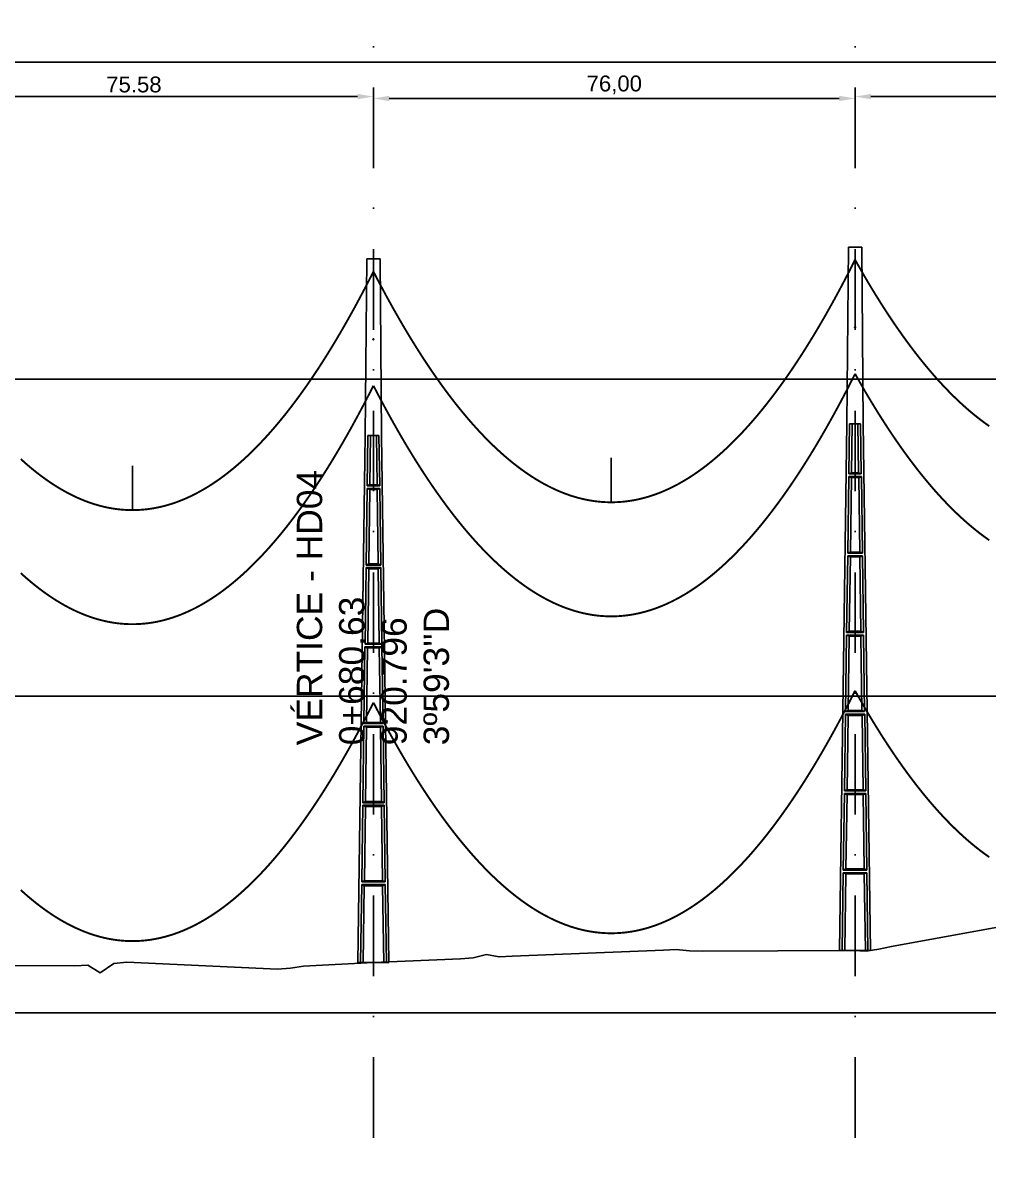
# Model space of a CAD drawing. Header units: metres. Extents: x -121 to 9872, y 3505 to 10721.
# Drawn here: x 603.8 to 756.1, y 3830.5 to 4011.4 of the extents above; entities that cross this region are included whole.
import ezdxf

# ---------------------------------------------------------------- set-up
doc = ezdxf.new("R2010")
doc.units = ezdxf.units.M
doc.header["$PDMODE"] = 2
doc.linetypes.add('DASHDOT', pattern=[25.4, 12.7, -6.35, 0, -6.35])
doc.linetypes.add('DASHED', pattern=[0.75, 0.5, -0.25])
for name, color, linetype in [('C-ROAD', 7, 'Continuous'), ('C-ROAD-PROF', 2, 'DASHED'), ('CON-EOL- CA ORCHID', 240, 'Continuous'), ('CON-EOL- FO', 101, 'Continuous'), ('CON-EOL- PROJEÇÃO', 22, 'Continuous'), ('CON-EOL-CA ARBUTUS', 144, 'Continuous'), ('cotas', 7, 'Continuous'), ('Grade', 9, 'Continuous'), ('Ind.Rot', 8, 'DASHDOT'), ('Perfil - Texto Geral', 7, 'Continuous'), ('POSTE DT', 7, 'Continuous')]:
    doc.layers.add(name, color=color, linetype=linetype)
doc.styles.add('Arial', font='arial.ttf')
doc.styles.get("Standard").update_dxf_attribs({"font": 'arial.ttf'})
doc.dimstyles.new('ISO-25', dxfattribs={"dimtxt": 2.5, "dimasz": 2.5, "dimexe": 1.25, "dimexo": 0.625, "dimtad": 1, "dimzin": 1, "dimtxsty": 'Standard', "dimcen": 2.5, "dimaunit": 1, "dimadec": 3, "dimazin": 3, "dimtfac": 1, "dimtmove": 0, "dimatfit": 3, "dimfxlon": 1, "dimarcsym": 0})

# ---------------------------------------------------------------- blocks, each defined once
blk = doc.blocks.new('*U11')
at = {"layer": 'POSTE DT', "extrusion": (0, 1, 0)}
for p, q in [((-3.31, 349.86), (-4.05, 262)), ((-3.31, 349.86), (3.31, 349.86)), ((3.31, 349.86), (4.06, 262)), ((-4.05, 262), (-7.72, 0)), ((-4.05, 262), (-4.05, 262)), ((-2.73, 262), (-3.08, 237.05)), ((-2.73, 262), (2.75, 262)), ((-1.42, 262), (-1.77, 237.57)), ((1.43, 262), (1.77, 237.57)), ((2.75, 262), (3.1, 237.05)), ((4.06, 262), (7.72, 0)), ((-3.1, 235.74), (-3.63, 197.65)), ((3.11, 235.73), (-3.1, 235.74)), ((3.1, 237.05), (-3.08, 237.05)), ((-1.8, 235.21), (-2.32, 198.19)), ((1.8, 235.21), (2.32, 198.19)), ((3.11, 235.73), (3.65, 197.65)), ((-3.65, 196.34), (-4.19, 158.25)), ((-2.35, 195.8), (-2.87, 158.8)), ((2.35, 195.8), (2.87, 158.8)), ((3.66, 196.34), (4.2, 158.25)), ((-4.21, 156.94), (-4.74, 118.85)), ((-2.9, 156.39), (-3.42, 119.41)), ((2.91, 156.39), (3.42, 119.41)), ((4.21, 156.94), (4.75, 118.85)), ((-4.76, 117.54), (-5.29, 79.45)), ((4.77, 117.54), (-4.76, 117.54)), ((4.75, 118.85), (-4.74, 118.85)), ((-3.46, 116.98), (-3.97, 80.02)), ((3.46, 116.98), (3.98, 80.02)), ((4.77, 117.54), (5.3, 79.45)), ((-5.31, 78.14), (-5.85, 40.06)), ((5.32, 78.14), (-5.31, 78.14)), ((5.3, 79.45), (-5.29, 79.45)), ((-4.01, 77.57), (-4.53, 40.63)), ((4.01, 77.57), (4.53, 40.63)), ((5.32, 78.14), (5.85, 40.06)), ((5.85, 40.06), (-5.85, 40.06)), ((-5.86, 38.74), (-6.41, 0)), ((5.87, 38.74), (-5.86, 38.74)), ((-4.56, 38.17), (-5.1, 0)), ((4.56, 38.17), (5.1, 0)), ((5.87, 38.74), (6.41, 0)), ((-6.41, 0), (-7.72, 0)), ((-5.1, 0), (-6.41, 0)), ((5.1, 0), (-5.1, 0)), ((6.41, 0), (5.1, 0)), ((7.72, 0), (6.41, 0))]:
    blk.add_line(p, q, dxfattribs=at)
at = {"layer": 'POSTE DT', "ltscale": 3}
for points in [[(-3.65, 196.34), (3.66, 196.34)], [(-3.63, 197.65), (3.65, 197.65)], [(-4.21, 156.94), (4.21, 156.94)], [(4.2, 158.25), (-4.19, 158.25)]]:
    blk.add_lwpolyline(points, dxfattribs=at)
at = {"layer": 'POSTE DT'}
for points, knots in [([(0.25, 309.94), (0.25, 309.93), (0.25, 309.93), (0.25, 309.92), (0.25, 309.91), (0.25, 309.9), (0.25, 309.89), (0.24, 309.85), (0.22, 309.82), (0.19, 309.77), (0.16, 309.74), (0.11, 309.71), (0.08, 309.7), (0.01, 309.68), (-0.02, 309.68), (-0.08, 309.7), (-0.11, 309.71), (-0.16, 309.74), (-0.18, 309.76), (-0.21, 309.8), (-0.22, 309.82), (-0.24, 309.85), (-0.24, 309.87), (-0.25, 309.89), (-0.25, 309.9), (-0.25, 309.92), (-0.25, 309.92), (-0.25, 309.93), (-0.25, 309.94), (-0.25, 309.95), (-0.25, 309.95), (-0.25, 309.96), (-0.25, 309.97), (-0.24, 310), (-0.23, 310.02), (-0.21, 310.07), (-0.2, 310.09), (-0.15, 310.14), (-0.13, 310.15), (-0.07, 310.18), (-0.03, 310.19), (0.03, 310.19), (0.06, 310.18), (0.12, 310.16), (0.14, 310.14), (0.18, 310.11), (0.2, 310.09), (0.21, 310.06), (0.22, 310.05), (0.23, 310.04), (0.24, 310.01), (0.24, 309.99), (0.25, 309.97), (0.25, 309.96), (0.25, 309.95), (0.25, 309.94), (0.25, 309.94), (0.25, 309.94), (0.25, 309.94)], [-54.728303, -54.728303, -54.728303, -54.728303, -54.309038, -54.309038, -53.647169, -53.647169, -52.532885, -52.532885, -48.86224, -48.86224, -45.282765, -45.282765, -41.52867, -41.52867, -37.867486, -37.867486, -34.454589, -34.454589, -31.301423, -31.301423, -28.48103, -28.48103, -26.961755, -26.961755, -25.7544, -25.7544, -25.136228, -25.136228, -24.64409, -24.64409, -24.094201, -24.094201, -23.191199, -23.191199, -20.494482, -20.494482, -17.342863, -17.342863, -13.645538, -13.645538, -9.835989, -9.835989, -6.296781, -6.296781, -3.005029, -3.005029, 0, 0, 0, 1.527594, 1.527594, 3.697216, 3.697216, 4.489727, 4.489727, 5.01438, 5.01438, 5.095313, 5.095313, 5.095313, 5.095313]), ([(-3.1, 235.74), (-2.88, 235.65), (-2.67, 235.56), (-2.23, 235.39), (-2.02, 235.3), (-1.8, 235.21)], [0.055576, 0.055576, 0.055576, 0.055576, 56.767409, 56.767409, 113.50757, 113.50757, 113.50757, 113.50757]), ([(-1.77, 237.57), (-1.99, 237.49), (-2.21, 237.4), (-2.64, 237.22), (-2.86, 237.14), (-3.08, 237.05)], [0, 0, 0, 0, 56.660495, 56.660495, 113.412826, 113.412826, 113.412826, 113.412826]), ([(-1.8, 235.21), (-1.2, 235.21), (-0.6, 235.21), (0.6, 235.21), (1.2, 235.21), (1.8, 235.21)], [0, 0, 0, 0, 68.567797, 68.567797, 137.136247, 137.136247, 137.136247, 137.136247]), ([(1.77, 237.57), (1.18, 237.57), (0.59, 237.57), (-0.59, 237.57), (-1.18, 237.57), (-1.77, 237.57)], [0, 0, 0, 0, 67.306894, 67.306894, 134.614447, 134.614447, 134.614447, 134.614447]), ([(3.1, 237.05), (2.87, 237.14), (2.65, 237.23), (2.21, 237.4), (1.99, 237.49), (1.77, 237.57)], [0, 0, 0, 0, 56.738948, 56.738948, 113.38731, 113.38731, 113.38731, 113.38731]), ([(1.8, 235.21), (2.02, 235.3), (2.24, 235.38), (2.68, 235.56), (2.89, 235.65), (3.11, 235.73)], [0, 0, 0, 0, 56.845349, 56.845349, 113.599799, 113.599799, 113.599799, 113.599799]), ([(-3.65, 196.34), (-3.43, 196.25), (-3.22, 196.16), (-2.78, 195.98), (-2.57, 195.89), (-2.35, 195.8)], [0.054307, 0.054307, 0.054307, 0.054307, 63.527131, 63.527131, 127.063246, 127.063246, 127.063246, 127.063246]), ([(-2.32, 198.19), (-2.54, 198.1), (-2.76, 198.01), (-3.2, 197.83), (-3.41, 197.74), (-3.63, 197.65)], [0, 0, 0, 0, 63.412073, 63.412073, 126.777421, 126.777421, 126.777421, 126.777421]), ([(-2.35, 195.8), (-1.57, 195.8), (-0.78, 195.8), (0.79, 195.8), (1.57, 195.8), (2.35, 195.8)], [0, 0, 0, 0, 89.585713, 89.585713, 179.17191, 179.17191, 179.17191, 179.17191]), ([(2.32, 198.19), (1.55, 198.19), (0.77, 198.19), (-0.77, 198.19), (-1.55, 198.19), (-2.32, 198.19)], [0, 0, 0, 0, 88.31008, 88.31008, 176.620652, 176.620652, 176.620652, 176.620652]), ([(3.65, 197.65), (3.43, 197.74), (3.2, 197.83), (2.76, 198.01), (2.54, 198.1), (2.32, 198.19)], [0, 0, 0, 0, 63.488119, 63.488119, 126.880939, 126.880939, 126.880939, 126.880939]), ([(2.35, 195.8), (2.57, 195.89), (2.79, 195.98), (3.23, 196.16), (3.45, 196.25), (3.66, 196.34)], [0, 0, 0, 0, 63.60246, 63.60246, 127.109696, 127.109696, 127.109696, 127.109696]), ([(-4.21, 156.94), (-3.99, 156.85), (-3.77, 156.75), (-3.34, 156.57), (-3.12, 156.48), (-2.9, 156.39)], [0.053423, 0.053423, 0.053423, 0.053423, 70.429742, 70.429742, 140.90167, 140.90167, 140.90167, 140.90167]), ([(-2.87, 158.8), (-3.09, 158.71), (-3.31, 158.62), (-3.75, 158.43), (-3.97, 158.34), (-4.19, 158.25)], [0, 0, 0, 0, 70.301707, 70.301707, 140.590947, 140.590947, 140.590947, 140.590947]), ([(-2.9, 156.39), (-1.94, 156.39), (-0.97, 156.39), (0.97, 156.39), (1.94, 156.39), (2.91, 156.39)], [0, 0, 0, 0, 110.60219, 110.60219, 221.20473, 221.20473, 221.20473, 221.20473]), ([(2.87, 158.8), (1.92, 158.8), (0.96, 158.8), (-0.96, 158.8), (-1.91, 158.8), (-2.87, 158.8)], [0, 0, 0, 0, 109.314454, 109.314454, 218.629264, 218.629264, 218.629264, 218.629264]), ([(4.2, 158.25), (3.98, 158.34), (3.76, 158.44), (3.31, 158.62), (3.09, 158.71), (2.87, 158.8)], [0, 0, 0, 0, 70.379198, 70.379198, 140.659718, 140.659718, 140.659718, 140.659718]), ([(2.91, 156.39), (3.12, 156.48), (3.34, 156.57), (3.78, 156.75), (4, 156.85), (4.21, 156.94)], [0, 0, 0, 0, 70.506649, 70.506649, 140.914701, 140.914701, 140.914701, 140.914701]), ([(-4.76, 117.54), (-4.54, 117.45), (-4.32, 117.35), (-3.89, 117.17), (-3.67, 117.07), (-3.46, 116.98)], [0.052784, 0.052784, 0.052784, 0.052784, 77.438432, 77.438432, 154.950301, 154.950301, 154.950301, 154.950301]), ([(-3.42, 119.41), (-3.64, 119.32), (-3.86, 119.23), (-4.3, 119.04), (-4.52, 118.95), (-4.74, 118.85)], [0, 0, 0, 0, 77.299547, 77.299547, 154.618634, 154.618634, 154.618634, 154.618634]), ([(-3.46, 116.98), (-2.3, 116.98), (-1.15, 116.98), (1.15, 116.98), (2.31, 116.98), (3.46, 116.98)], [0, 0, 0, 0, 131.617604, 131.617604, 263.235447, 263.235447, 263.235447, 263.235447]), ([(3.42, 119.41), (2.28, 119.41), (1.14, 119.41), (-1.14, 119.41), (-2.28, 119.41), (-3.42, 119.41)], [0, 0, 0, 0, 130.319901, 130.319901, 260.640046, 260.640046, 260.640046, 260.640046]), ([(4.75, 118.85), (4.53, 118.95), (4.31, 119.04), (3.87, 119.23), (3.64, 119.32), (3.42, 119.41)], [0, 0, 0, 0, 77.381597, 77.381597, 154.66183, 154.66183, 154.66183, 154.66183]), ([(3.46, 116.98), (3.68, 117.07), (3.89, 117.17), (4.33, 117.35), (4.55, 117.45), (4.77, 117.54)], [0, 0, 0, 0, 77.520013, 77.520013, 154.938747, 154.938747, 154.938747, 154.938747]), ([(-3.97, 80.02), (-4.19, 79.93), (-4.41, 79.83), (-4.85, 79.64), (-5.07, 79.55), (-5.29, 79.45)], [0, 0, 0, 0, 84.379671, 84.379671, 168.809376, 168.809376, 168.809376, 168.809376]), ([(3.98, 80.02), (2.65, 80.02), (1.33, 80.02), (-1.32, 80.02), (-2.65, 80.02), (-3.97, 80.02)], [0, 0, 0, 0, 151.326157, 151.326157, 302.652465, 302.652465, 302.652465, 302.652465]), ([(5.3, 79.45), (5.08, 79.55), (4.86, 79.64), (4.42, 79.83), (4.2, 79.93), (3.98, 80.02)], [0, 0, 0, 0, 84.46863, 84.46863, 168.833721, 168.833721, 168.833721, 168.833721]), ([(-5.31, 78.14), (-5.09, 78.05), (-4.88, 77.95), (-4.44, 77.76), (-4.23, 77.67), (-4.01, 77.57)], [0.052308, 0.052308, 0.052308, 0.052308, 84.527725, 84.527725, 169.158824, 169.158824, 169.158824, 169.158824]), ([(-4.01, 77.57), (-2.67, 77.57), (-1.34, 77.57), (1.34, 77.57), (2.67, 77.57), (4.01, 77.57)], [0, 0, 0, 0, 152.632212, 152.632212, 305.264569, 305.264569, 305.264569, 305.264569]), ([(4.01, 77.57), (4.23, 77.67), (4.45, 77.76), (4.88, 77.95), (5.1, 78.05), (5.32, 78.14)], [0, 0, 0, 0, 84.616316, 84.616316, 169.129178, 169.129178, 169.129178, 169.129178]), ([(-4.53, 40.63), (-4.75, 40.53), (-4.97, 40.44), (-5.41, 40.25), (-5.63, 40.15), (-5.85, 40.06)], [0, 0, 0, 0, 91.523648, 91.523648, 183.126775, 183.126775, 183.126775, 183.126775]), ([(4.53, 40.63), (3.02, 40.63), (1.51, 40.63), (-1.51, 40.63), (-3.02, 40.63), (-4.53, 40.63)], [0, 0, 0, 0, 172.33304, 172.33304, 344.666151, 344.666151, 344.666151, 344.666151]), ([(5.85, 40.06), (5.63, 40.15), (5.41, 40.25), (4.97, 40.44), (4.75, 40.53), (4.53, 40.63)], [0, 0, 0, 0, 91.621326, 91.621326, 183.137324, 183.137324, 183.137324, 183.137324]), ([(-5.86, 38.74), (-5.65, 38.65), (-5.43, 38.55), (-5, 38.36), (-4.78, 38.26), (-4.56, 38.17)], [0.026524, 0.026524, 0.026524, 0.026524, 91.679563, 91.679563, 183.466041, 183.466041, 183.466041, 183.466041]), ([(-4.56, 38.17), (-3.04, 38.17), (-1.52, 38.17), (1.52, 38.17), (3.04, 38.17), (4.56, 38.17)], [0, 0, 0, 0, 173.646192, 173.646192, 347.292451, 347.292451, 347.292451, 347.292451]), ([(4.56, 38.17), (4.78, 38.26), (5, 38.36), (5.43, 38.55), (5.65, 38.65), (5.87, 38.74)], [0, 0, 0, 0, 91.776928, 91.776928, 183.448614, 183.448614, 183.448614, 183.448614])]:
    blk.add_open_spline(points, degree=3, knots=knots, dxfattribs=at)
blk = doc.blocks.new('*D298')
at = {"layer": 'cotas', "color": 0, "lineweight": -2, "transparency": 16777216}
for p, q in [((583.55, 3997.24), (583.55, 4000.99)), ((659.14, 3997.24), (659.14, 4000.99)), ((586.05, 3999.74), (656.64, 3999.74))]:
    blk.add_line(p, q, dxfattribs=at)
at = {"layer": 'cotas', "color": 0, "transparency": 16777216}
for points in [[(586.05, 4000.16), (586.05, 3999.33), (583.55, 3999.74)], [(656.64, 4000.16), (656.64, 3999.33), (659.14, 3999.74)]]:
    blk.add_solid(points, dxfattribs=at)
at = {"layer": 'Defpoints', "color": 0, "transparency": 16777216}
for p in [(659.14, 3999.74), (583.55, 3973.21), (659.14, 3974.13)]:
    blk.add_point(p, dxfattribs=at)
at = {"layer": 'cotas', "color": 0, "transparency": 16777216, "insert": (621.34, 4001.64), "char_height": 2.5, "attachment_point": 5}
blk.add_mtext('75.58', dxfattribs=at)
blk = doc.blocks.new('*D299')
at = {"layer": 'cotas', "color": 0, "lineweight": -2, "transparency": 16777216}
for p, q in [((659.14, 3996.95), (659.14, 4000.7)), ((735.14, 3996.95), (735.14, 4000.7)), ((661.64, 3999.45), (732.64, 3999.45))]:
    blk.add_line(p, q, dxfattribs=at)
at = {"layer": 'cotas', "color": 0, "transparency": 16777216}
for points in [[(661.64, 3999.87), (661.64, 3999.03), (659.14, 3999.45)], [(732.64, 3999.87), (732.64, 3999.03), (735.14, 3999.45)]]:
    blk.add_solid(points, dxfattribs=at)
at = {"layer": 'Defpoints', "color": 0, "transparency": 16777216}
for p in [(735.14, 3999.45), (735.14, 3976), (659.14, 3974.13)]:
    blk.add_point(p, dxfattribs=at)
at = {"layer": 'cotas', "color": 0, "transparency": 16777216, "insert": (697.14, 4001.58), "char_height": 2.5, "attachment_point": 5}
blk.add_mtext('76,00', dxfattribs=at)
blk = doc.blocks.new('*D300')
at = {"layer": 'cotas', "color": 0, "lineweight": -2, "transparency": 16777216}
for p, q in [((735.14, 3997.24), (735.14, 4000.99)), ((811.14, 3997.24), (811.14, 4000.99)), ((737.64, 3999.74), (808.64, 3999.74))]:
    blk.add_line(p, q, dxfattribs=at)
at = {"layer": 'cotas', "color": 0, "transparency": 16777216}
for points in [[(737.64, 4000.16), (737.64, 3999.33), (735.14, 3999.74)], [(808.64, 4000.16), (808.64, 3999.33), (811.14, 3999.74)]]:
    blk.add_solid(points, dxfattribs=at)
at = {"layer": 'Defpoints', "color": 0, "transparency": 16777216}
for p in [(811.14, 3999.74), (811.14, 3991.35), (735.14, 3976)]:
    blk.add_point(p, dxfattribs=at)
at = {"layer": 'cotas', "color": 0, "transparency": 16777216, "insert": (773.14, 4001.87), "char_height": 2.5, "attachment_point": 5}
blk.add_mtext('76,00', dxfattribs=at)

msp = doc.modelspace()

# ---------------------------------------------------------------- linework, layer by layer
at = {"layer": 'C-ROAD', "linetype": 'Continuous', "lineweight": -3}
msp.add_lwpolyline([(588.086, 3862.719), (612.006, 3862.578), (614.086, 3862.722), (616.03, 3861.498), (618.16, 3862.947), (620.223, 3863.156), (644.011, 3862.063), (646.023, 3862.247), (648.097, 3862.57), (659.139, 3863.128), (672.889, 3863.695), (674.866, 3863.846), (676.951, 3864.384), (678.964, 3864.002), (681.014, 3864.12), (704.931, 3865.078), (706.917, 3865.195), (708.986, 3864.95), (711.02, 3864.912), (734.913, 3865.006), (736.868, 3864.915), (738.895, 3865.239), (740.906, 3865.67), (764.867, 3870.001)], dxfattribs=at)
at = {"layer": 'C-ROAD-PROF', "color": 3, "linetype": 'Continuous', "lineweight": -3}
msp.add_lwpolyline([(588.086, 3862.719), (612.006, 3862.578), (614.086, 3862.722), (616.03, 3861.498), (618.16, 3862.947), (620.223, 3863.156), (644.011, 3862.063), (646.023, 3862.247), (648.097, 3862.57), (659.139, 3863.128), (672.889, 3863.695), (674.866, 3863.846), (676.951, 3864.384), (678.964, 3864.002), (681.014, 3864.12), (704.931, 3865.078), (706.917, 3865.195), (708.986, 3864.95), (711.02, 3864.911), (734.913, 3865.006), (736.868, 3864.915), (738.895, 3865.239), (740.906, 3865.67), (764.867, 3870.001)], dxfattribs=at)
at = {"layer": 'CON-EOL- CA ORCHID'}
msp.add_line((621.108, 3934.501), (621.108, 3941.501), dxfattribs=at)
at = {"layer": 'CON-EOL- CA ORCHID', "const_width": 0.3}
msp.add_lwpolyline([(603.479, 3942.568), (603.855, 3942.228), (604.231, 3941.894), (604.607, 3941.568), (604.983, 3941.25), (605.359, 3940.938), (605.735, 3940.634), (606.111, 3940.338), (606.487, 3940.049), (606.863, 3939.767), (607.239, 3939.492), (607.615, 3939.225), (607.991, 3938.966), (608.367, 3938.713), (608.743, 3938.468), (609.119, 3938.23), (609.495, 3938), (609.871, 3937.777), (610.248, 3937.561), (610.624, 3937.353), (611, 3937.152), (611.376, 3936.959), (611.752, 3936.772), (612.128, 3936.593), (612.504, 3936.422), (612.88, 3936.258), (613.256, 3936.101), (613.632, 3935.951), (614.008, 3935.809), (614.384, 3935.674), (614.76, 3935.547), (615.136, 3935.426), (615.512, 3935.314), (615.888, 3935.208), (616.264, 3935.11), (616.64, 3935.019), (617.016, 3934.936), (617.392, 3934.859), (617.768, 3934.791), (618.144, 3934.729), (618.52, 3934.675), (618.896, 3934.628), (619.272, 3934.589), (619.648, 3934.557), (620.025, 3934.532), (620.401, 3934.514), (620.777, 3934.504), (621.153, 3934.501), (621.529, 3934.506), (621.905, 3934.518), (622.281, 3934.537), (622.657, 3934.564), (623.033, 3934.597), (623.409, 3934.639), (623.785, 3934.687), (624.161, 3934.743), (624.537, 3934.806), (624.913, 3934.877), (625.289, 3934.955), (625.665, 3935.04), (626.041, 3935.133), (626.417, 3935.233), (626.793, 3935.34), (627.169, 3935.455), (627.545, 3935.577), (627.921, 3935.706), (628.297, 3935.842), (628.673, 3935.986), (629.049, 3936.138), (629.426, 3936.296), (629.802, 3936.462), (630.178, 3936.636), (630.554, 3936.816), (630.93, 3937.004), (631.306, 3937.2), (631.682, 3937.402), (632.058, 3937.613), (632.434, 3937.83), (632.81, 3938.055), (633.186, 3938.287), (633.562, 3938.526), (633.938, 3938.773), (634.314, 3939.027), (634.69, 3939.289), (635.066, 3939.558), (635.442, 3939.834), (635.818, 3940.117), (636.194, 3940.408), (636.57, 3940.707), (636.946, 3941.012), (637.322, 3941.325), (637.698, 3941.646), (638.074, 3941.974), (638.45, 3942.309), (638.827, 3942.651), (639.203, 3943.001), (639.579, 3943.358), (639.955, 3943.723), (640.331, 3944.095), (640.707, 3944.474), (641.083, 3944.861), (641.459, 3945.255), (641.835, 3945.656), (642.211, 3946.065), (642.587, 3946.481), (642.963, 3946.905), (643.339, 3947.336), (643.715, 3947.774), (644.091, 3948.22), (644.467, 3948.673), (644.843, 3949.134), (645.219, 3949.602), (645.595, 3950.077), (645.971, 3950.56), (646.347, 3951.05), (646.723, 3951.547), (647.099, 3952.052), (647.475, 3952.564), (647.851, 3953.084), (648.228, 3953.611), (648.604, 3954.146), (648.98, 3954.688), (649.356, 3955.237), (649.732, 3955.794), (650.108, 3956.358), (650.484, 3956.93), (650.86, 3957.509), (651.236, 3958.095), (651.612, 3958.689), (651.988, 3959.29), (652.364, 3959.899), (652.74, 3960.515), (653.116, 3961.139), (653.492, 3961.77), (653.868, 3962.408), (654.244, 3963.054), (654.62, 3963.707), (654.996, 3964.368), (655.372, 3965.037), (655.748, 3965.712), (656.124, 3966.395), (656.5, 3967.086), (656.876, 3967.784), (657.252, 3968.49), (657.629, 3969.203), (658.005, 3969.923), (658.381, 3970.651), (658.757, 3971.387), (659.133, 3972.129)], dxfattribs=at)
at = {"layer": 'CON-EOL- FO', "const_width": 0.3}
for points in [[(659.139, 3954.129), (659.517, 3953.398), (659.895, 3952.673), (660.273, 3951.956), (660.651, 3951.247), (661.029, 3950.545), (661.407, 3949.85), (661.785, 3949.163), (662.164, 3948.484), (662.542, 3947.812), (662.92, 3947.147), (663.298, 3946.49), (663.676, 3945.841), (664.054, 3945.199), (664.432, 3944.564), (664.81, 3943.937), (665.188, 3943.317), (665.567, 3942.705), (665.945, 3942.1), (666.323, 3941.503), (666.701, 3940.913), (667.079, 3940.331), (667.457, 3939.756), (667.835, 3939.188), (668.213, 3938.628), (668.591, 3938.076), (668.97, 3937.531), (669.348, 3936.993), (669.726, 3936.463), (670.104, 3935.94), (670.482, 3935.424), (670.86, 3934.916), (671.238, 3934.416), (671.616, 3933.923), (671.994, 3933.437), (672.373, 3932.959), (672.751, 3932.488), (673.129, 3932.025), (673.507, 3931.569), (673.885, 3931.12), (674.263, 3930.679), (674.641, 3930.245), (675.019, 3929.819), (675.397, 3929.4), (675.775, 3928.989), (676.154, 3928.585), (676.532, 3928.188), (676.91, 3927.799), (677.288, 3927.417), (677.666, 3927.042), (678.044, 3926.675), (678.422, 3926.316), (678.8, 3925.963), (679.178, 3925.619), (679.557, 3925.281), (679.935, 3924.951), (680.313, 3924.628), (680.691, 3924.313), (681.069, 3924.005), (681.447, 3923.705), (681.825, 3923.412), (682.203, 3923.126), (682.581, 3922.848), (682.96, 3922.577), (683.338, 3922.313), (683.716, 3922.057), (684.094, 3921.808), (684.472, 3921.567), (684.85, 3921.333), (685.228, 3921.106), (685.606, 3920.887), (685.984, 3920.675), (686.363, 3920.471), (686.741, 3920.274), (687.119, 3920.084), (687.497, 3919.901), (687.875, 3919.726), (688.253, 3919.559), (688.631, 3919.399), (689.009, 3919.246), (689.387, 3919.1), (689.766, 3918.962), (690.144, 3918.831), (690.522, 3918.708), (690.9, 3918.592), (691.278, 3918.483), (691.656, 3918.382), (692.034, 3918.288), (692.412, 3918.202), (692.79, 3918.122), (693.169, 3918.051), (693.547, 3917.986), (693.925, 3917.929), (694.303, 3917.88), (694.681, 3917.837), (695.059, 3917.802), (695.437, 3917.775), (695.815, 3917.754), (696.193, 3917.742), (696.572, 3917.736), (696.95, 3917.738), (697.328, 3917.747), (697.706, 3917.764), (698.084, 3917.788), (698.462, 3917.819), (698.84, 3917.858), (699.218, 3917.904), (699.596, 3917.957), (699.974, 3918.018), (700.353, 3918.086), (700.731, 3918.162), (701.109, 3918.245), (701.487, 3918.335), (701.865, 3918.433), (702.243, 3918.538), (702.621, 3918.65), (702.999, 3918.77), (703.377, 3918.897), (703.756, 3919.032), (704.134, 3919.173), (704.512, 3919.323), (704.89, 3919.479), (705.268, 3919.643), (705.646, 3919.815), (706.024, 3919.994), (706.402, 3920.18), (706.78, 3920.373), (707.159, 3920.574), (707.537, 3920.782), (707.915, 3920.998), (708.293, 3921.221), (708.671, 3921.451), (709.049, 3921.689), (709.427, 3921.934), (709.805, 3922.187), (710.183, 3922.447), (710.562, 3922.714), (710.94, 3922.989), (711.318, 3923.271), (711.696, 3923.56), (712.074, 3923.857), (712.452, 3924.161), (712.83, 3924.473), (713.208, 3924.792), (713.586, 3925.118), (713.965, 3925.452), (714.343, 3925.793), (714.721, 3926.142), (715.099, 3926.498), (715.477, 3926.862), (715.855, 3927.232), (716.233, 3927.611), (716.611, 3927.996), (716.989, 3928.389), (717.368, 3928.79), (717.746, 3929.197), (718.124, 3929.613), (718.502, 3930.035), (718.88, 3930.465), (719.258, 3930.903), (719.636, 3931.348), (720.014, 3931.8), (720.392, 3932.26), (720.771, 3932.727), (721.149, 3933.202), (721.527, 3933.684), (721.905, 3934.173), (722.283, 3934.67), (722.661, 3935.174), (723.039, 3935.686), (723.417, 3936.205), (723.795, 3936.732), (724.174, 3937.266), (724.552, 3937.807), (724.93, 3938.356), (725.308, 3938.913), (725.686, 3939.477), (726.064, 3940.048), (726.442, 3940.627), (726.82, 3941.213), (727.198, 3941.806), (727.576, 3942.408), (727.955, 3943.016), (728.333, 3943.632), (728.711, 3944.256), (729.089, 3944.887), (729.467, 3945.525), (729.845, 3946.171), (730.223, 3946.824), (730.601, 3947.485), (730.979, 3948.153), (731.358, 3948.829), (731.736, 3949.513), (732.114, 3950.203), (732.492, 3950.902), (732.87, 3951.607), (733.248, 3952.321), (733.626, 3953.041), (734.004, 3953.77), (734.382, 3954.505), (734.761, 3955.249), (735.139, 3955.999)], [(735.139, 3955.999), (735.517, 3955.326), (735.895, 3954.66), (736.273, 3954.002), (736.651, 3953.351), (737.029, 3952.707), (737.407, 3952.071), (737.785, 3951.443), (738.164, 3950.821), (738.542, 3950.208), (738.92, 3949.602), (739.298, 3949.003), (739.676, 3948.412), (740.054, 3947.828), (740.432, 3947.252), (740.81, 3946.683), (741.188, 3946.121), (741.567, 3945.567), (741.945, 3945.021), (742.323, 3944.482), (742.701, 3943.95), (743.079, 3943.426), (743.457, 3942.909), (743.835, 3942.399), (744.213, 3941.898), (744.591, 3941.403), (744.97, 3940.916), (745.348, 3940.436), (745.726, 3939.964), (746.104, 3939.499), (746.482, 3939.042), (746.86, 3938.592), (747.238, 3938.149), (747.616, 3937.714), (747.994, 3937.287), (748.373, 3936.866), (748.751, 3936.453), (749.129, 3936.048), (749.507, 3935.65), (749.885, 3935.259), (750.263, 3934.876), (750.641, 3934.5), (751.019, 3934.132), (751.397, 3933.771), (751.775, 3933.417), (752.154, 3933.071), (752.532, 3932.732), (752.91, 3932.401), (753.288, 3932.076), (753.666, 3931.76), (754.044, 3931.451), (754.422, 3931.149), (754.8, 3930.854), (755.178, 3930.567), (755.557, 3930.287), (755.935, 3930.015), (756.313, 3929.75)], [(603.479, 3924.568), (603.855, 3924.228), (604.231, 3923.894), (604.607, 3923.568), (604.983, 3923.25), (605.359, 3922.938), (605.735, 3922.634), (606.111, 3922.338), (606.487, 3922.049), (606.863, 3921.767), (607.239, 3921.492), (607.615, 3921.225), (607.991, 3920.966), (608.367, 3920.713), (608.743, 3920.468), (609.119, 3920.23), (609.495, 3920), (609.871, 3919.777), (610.248, 3919.561), (610.624, 3919.353), (611, 3919.152), (611.376, 3918.959), (611.752, 3918.772), (612.128, 3918.593), (612.504, 3918.422), (612.88, 3918.258), (613.256, 3918.101), (613.632, 3917.951), (614.008, 3917.809), (614.384, 3917.674), (614.76, 3917.547), (615.136, 3917.426), (615.512, 3917.314), (615.888, 3917.208), (616.264, 3917.11), (616.64, 3917.019), (617.016, 3916.936), (617.392, 3916.859), (617.768, 3916.791), (618.144, 3916.729), (618.52, 3916.675), (618.896, 3916.628), (619.272, 3916.589), (619.648, 3916.557), (620.025, 3916.532), (620.401, 3916.514), (620.777, 3916.504), (621.153, 3916.501), (621.529, 3916.506), (621.905, 3916.518), (622.281, 3916.537), (622.657, 3916.564), (623.033, 3916.597), (623.409, 3916.639), (623.785, 3916.687), (624.161, 3916.743), (624.537, 3916.806), (624.913, 3916.877), (625.289, 3916.955), (625.665, 3917.04), (626.041, 3917.133), (626.417, 3917.233), (626.793, 3917.34), (627.169, 3917.455), (627.545, 3917.577), (627.921, 3917.706), (628.297, 3917.842), (628.673, 3917.986), (629.049, 3918.138), (629.426, 3918.296), (629.802, 3918.462), (630.178, 3918.636), (630.554, 3918.816), (630.93, 3919.004), (631.306, 3919.2), (631.682, 3919.402), (632.058, 3919.613), (632.434, 3919.83), (632.81, 3920.055), (633.186, 3920.287), (633.562, 3920.526), (633.938, 3920.773), (634.314, 3921.027), (634.69, 3921.289), (635.066, 3921.558), (635.442, 3921.834), (635.818, 3922.117), (636.194, 3922.408), (636.57, 3922.707), (636.946, 3923.012), (637.322, 3923.325), (637.698, 3923.646), (638.074, 3923.974), (638.45, 3924.309), (638.827, 3924.651), (639.203, 3925.001), (639.579, 3925.358), (639.955, 3925.723), (640.331, 3926.095), (640.707, 3926.474), (641.083, 3926.861), (641.459, 3927.255), (641.835, 3927.656), (642.211, 3928.065), (642.587, 3928.481), (642.963, 3928.905), (643.339, 3929.336), (643.715, 3929.774), (644.091, 3930.22), (644.467, 3930.673), (644.843, 3931.134), (645.219, 3931.602), (645.595, 3932.077), (645.971, 3932.56), (646.347, 3933.05), (646.723, 3933.547), (647.099, 3934.052), (647.475, 3934.564), (647.851, 3935.084), (648.228, 3935.611), (648.604, 3936.146), (648.98, 3936.688), (649.356, 3937.237), (649.732, 3937.794), (650.108, 3938.358), (650.484, 3938.93), (650.86, 3939.509), (651.236, 3940.095), (651.612, 3940.689), (651.988, 3941.29), (652.364, 3941.899), (652.74, 3942.515), (653.116, 3943.139), (653.492, 3943.77), (653.868, 3944.408), (654.244, 3945.054), (654.62, 3945.707), (654.996, 3946.368), (655.372, 3947.037), (655.748, 3947.712), (656.124, 3948.395), (656.5, 3949.086), (656.876, 3949.784), (657.252, 3950.49), (657.629, 3951.203), (658.005, 3951.923), (658.381, 3952.651), (658.757, 3953.387), (659.133, 3954.129)]]:
    msp.add_lwpolyline(points, dxfattribs=at)
at = {"layer": 'CON-EOL- PROJEÇÃO', "const_width": 0.3}
for points in [[(659.139, 3904.129), (659.517, 3903.398), (659.895, 3902.673), (660.273, 3901.956), (660.651, 3901.247), (661.029, 3900.545), (661.407, 3899.85), (661.785, 3899.163), (662.164, 3898.484), (662.542, 3897.812), (662.92, 3897.147), (663.298, 3896.49), (663.676, 3895.841), (664.054, 3895.199), (664.432, 3894.564), (664.81, 3893.937), (665.188, 3893.317), (665.567, 3892.705), (665.945, 3892.1), (666.323, 3891.503), (666.701, 3890.913), (667.079, 3890.331), (667.457, 3889.756), (667.835, 3889.188), (668.213, 3888.628), (668.591, 3888.076), (668.97, 3887.531), (669.348, 3886.993), (669.726, 3886.463), (670.104, 3885.94), (670.482, 3885.424), (670.86, 3884.916), (671.238, 3884.416), (671.616, 3883.923), (671.994, 3883.437), (672.373, 3882.959), (672.751, 3882.488), (673.129, 3882.025), (673.507, 3881.569), (673.885, 3881.12), (674.263, 3880.679), (674.641, 3880.245), (675.019, 3879.819), (675.397, 3879.4), (675.775, 3878.989), (676.154, 3878.585), (676.532, 3878.188), (676.91, 3877.799), (677.288, 3877.417), (677.666, 3877.042), (678.044, 3876.675), (678.422, 3876.316), (678.8, 3875.963), (679.178, 3875.619), (679.557, 3875.281), (679.935, 3874.951), (680.313, 3874.628), (680.691, 3874.313), (681.069, 3874.005), (681.447, 3873.705), (681.825, 3873.412), (682.203, 3873.126), (682.581, 3872.848), (682.96, 3872.577), (683.338, 3872.313), (683.716, 3872.057), (684.094, 3871.808), (684.472, 3871.567), (684.85, 3871.333), (685.228, 3871.106), (685.606, 3870.887), (685.984, 3870.675), (686.363, 3870.471), (686.741, 3870.274), (687.119, 3870.084), (687.497, 3869.901), (687.875, 3869.726), (688.253, 3869.559), (688.631, 3869.399), (689.009, 3869.246), (689.387, 3869.1), (689.766, 3868.962), (690.144, 3868.831), (690.522, 3868.708), (690.9, 3868.592), (691.278, 3868.483), (691.656, 3868.382), (692.034, 3868.288), (692.412, 3868.202), (692.79, 3868.122), (693.169, 3868.051), (693.547, 3867.986), (693.925, 3867.929), (694.303, 3867.88), (694.681, 3867.837), (695.059, 3867.802), (695.437, 3867.775), (695.815, 3867.754), (696.193, 3867.742), (696.572, 3867.736), (696.95, 3867.738), (697.328, 3867.747), (697.706, 3867.764), (698.084, 3867.788), (698.462, 3867.819), (698.84, 3867.858), (699.218, 3867.904), (699.596, 3867.957), (699.974, 3868.018), (700.353, 3868.086), (700.731, 3868.162), (701.109, 3868.245), (701.487, 3868.335), (701.865, 3868.433), (702.243, 3868.538), (702.621, 3868.65), (702.999, 3868.77), (703.377, 3868.897), (703.756, 3869.032), (704.134, 3869.173), (704.512, 3869.323), (704.89, 3869.479), (705.268, 3869.643), (705.646, 3869.815), (706.024, 3869.994), (706.402, 3870.18), (706.78, 3870.373), (707.159, 3870.574), (707.537, 3870.782), (707.915, 3870.998), (708.293, 3871.221), (708.671, 3871.451), (709.049, 3871.689), (709.427, 3871.934), (709.805, 3872.187), (710.183, 3872.447), (710.562, 3872.714), (710.94, 3872.989), (711.318, 3873.271), (711.696, 3873.56), (712.074, 3873.857), (712.452, 3874.161), (712.83, 3874.473), (713.208, 3874.792), (713.586, 3875.118), (713.965, 3875.452), (714.343, 3875.793), (714.721, 3876.142), (715.099, 3876.498), (715.477, 3876.862), (715.855, 3877.232), (716.233, 3877.611), (716.611, 3877.996), (716.989, 3878.389), (717.368, 3878.79), (717.746, 3879.197), (718.124, 3879.613), (718.502, 3880.035), (718.88, 3880.465), (719.258, 3880.903), (719.636, 3881.348), (720.014, 3881.8), (720.392, 3882.26), (720.771, 3882.727), (721.149, 3883.202), (721.527, 3883.684), (721.905, 3884.173), (722.283, 3884.67), (722.661, 3885.174), (723.039, 3885.686), (723.417, 3886.205), (723.795, 3886.732), (724.174, 3887.266), (724.552, 3887.807), (724.93, 3888.356), (725.308, 3888.913), (725.686, 3889.477), (726.064, 3890.048), (726.442, 3890.627), (726.82, 3891.213), (727.198, 3891.806), (727.576, 3892.408), (727.955, 3893.016), (728.333, 3893.632), (728.711, 3894.256), (729.089, 3894.887), (729.467, 3895.525), (729.845, 3896.171), (730.223, 3896.824), (730.601, 3897.485), (730.979, 3898.153), (731.358, 3898.829), (731.736, 3899.513), (732.114, 3900.203), (732.492, 3900.902), (732.87, 3901.607), (733.248, 3902.321), (733.626, 3903.041), (734.004, 3903.77), (734.382, 3904.505), (734.761, 3905.249), (735.139, 3905.999)], [(735.139, 3905.999), (735.517, 3905.326), (735.895, 3904.66), (736.273, 3904.002), (736.651, 3903.351), (737.029, 3902.707), (737.407, 3902.071), (737.785, 3901.443), (738.164, 3900.821), (738.542, 3900.208), (738.92, 3899.602), (739.298, 3899.003), (739.676, 3898.412), (740.054, 3897.828), (740.432, 3897.252), (740.81, 3896.683), (741.188, 3896.121), (741.567, 3895.567), (741.945, 3895.021), (742.323, 3894.482), (742.701, 3893.95), (743.079, 3893.426), (743.457, 3892.909), (743.835, 3892.399), (744.213, 3891.898), (744.591, 3891.403), (744.97, 3890.916), (745.348, 3890.436), (745.726, 3889.964), (746.104, 3889.499), (746.482, 3889.042), (746.86, 3888.592), (747.238, 3888.149), (747.616, 3887.714), (747.994, 3887.287), (748.373, 3886.866), (748.751, 3886.453), (749.129, 3886.048), (749.507, 3885.65), (749.885, 3885.259), (750.263, 3884.876), (750.641, 3884.5), (751.019, 3884.132), (751.397, 3883.771), (751.775, 3883.417), (752.154, 3883.071), (752.532, 3882.732), (752.91, 3882.401), (753.288, 3882.076), (753.666, 3881.76), (754.044, 3881.451), (754.422, 3881.149), (754.8, 3880.854), (755.178, 3880.567), (755.557, 3880.287), (755.935, 3880.015), (756.313, 3879.75)], [(603.479, 3874.568), (603.855, 3874.228), (604.231, 3873.894), (604.607, 3873.568), (604.983, 3873.25), (605.359, 3872.938), (605.735, 3872.634), (606.111, 3872.338), (606.487, 3872.049), (606.863, 3871.767), (607.239, 3871.492), (607.615, 3871.225), (607.991, 3870.966), (608.367, 3870.713), (608.743, 3870.468), (609.119, 3870.23), (609.495, 3870), (609.871, 3869.777), (610.248, 3869.561), (610.624, 3869.353), (611, 3869.152), (611.376, 3868.959), (611.752, 3868.772), (612.128, 3868.593), (612.504, 3868.422), (612.88, 3868.258), (613.256, 3868.101), (613.632, 3867.951), (614.008, 3867.809), (614.384, 3867.674), (614.76, 3867.547), (615.136, 3867.426), (615.512, 3867.314), (615.888, 3867.208), (616.264, 3867.11), (616.64, 3867.019), (617.016, 3866.936), (617.392, 3866.859), (617.768, 3866.791), (618.144, 3866.729), (618.52, 3866.675), (618.896, 3866.628), (619.272, 3866.589), (619.648, 3866.557), (620.025, 3866.532), (620.401, 3866.514), (620.777, 3866.504), (621.153, 3866.501), (621.529, 3866.506), (621.905, 3866.518), (622.281, 3866.537), (622.657, 3866.564), (623.033, 3866.597), (623.409, 3866.639), (623.785, 3866.687), (624.161, 3866.743), (624.537, 3866.806), (624.913, 3866.877), (625.289, 3866.955), (625.665, 3867.04), (626.041, 3867.133), (626.417, 3867.233), (626.793, 3867.34), (627.169, 3867.455), (627.545, 3867.577), (627.921, 3867.706), (628.297, 3867.842), (628.673, 3867.986), (629.049, 3868.138), (629.426, 3868.296), (629.802, 3868.462), (630.178, 3868.636), (630.554, 3868.816), (630.93, 3869.004), (631.306, 3869.2), (631.682, 3869.402), (632.058, 3869.613), (632.434, 3869.83), (632.81, 3870.055), (633.186, 3870.287), (633.562, 3870.526), (633.938, 3870.773), (634.314, 3871.027), (634.69, 3871.289), (635.066, 3871.558), (635.442, 3871.834), (635.818, 3872.117), (636.194, 3872.408), (636.57, 3872.707), (636.946, 3873.012), (637.322, 3873.325), (637.698, 3873.646), (638.074, 3873.974), (638.45, 3874.309), (638.827, 3874.651), (639.203, 3875.001), (639.579, 3875.358), (639.955, 3875.723), (640.331, 3876.095), (640.707, 3876.474), (641.083, 3876.861), (641.459, 3877.255), (641.835, 3877.656), (642.211, 3878.065), (642.587, 3878.481), (642.963, 3878.905), (643.339, 3879.336), (643.715, 3879.774), (644.091, 3880.22), (644.467, 3880.673), (644.843, 3881.134), (645.219, 3881.602), (645.595, 3882.077), (645.971, 3882.56), (646.347, 3883.05), (646.723, 3883.547), (647.099, 3884.052), (647.475, 3884.564), (647.851, 3885.084), (648.228, 3885.611), (648.604, 3886.146), (648.98, 3886.688), (649.356, 3887.237), (649.732, 3887.794), (650.108, 3888.358), (650.484, 3888.93), (650.86, 3889.509), (651.236, 3890.095), (651.612, 3890.689), (651.988, 3891.29), (652.364, 3891.899), (652.74, 3892.515), (653.116, 3893.139), (653.492, 3893.77), (653.868, 3894.408), (654.244, 3895.054), (654.62, 3895.707), (654.996, 3896.368), (655.372, 3897.037), (655.748, 3897.712), (656.124, 3898.395), (656.5, 3899.086), (656.876, 3899.784), (657.252, 3900.49), (657.629, 3901.203), (658.005, 3901.923), (658.381, 3902.651), (658.757, 3903.387), (659.133, 3904.129)]]:
    msp.add_lwpolyline(points, dxfattribs=at)
at = {"layer": 'CON-EOL-CA ARBUTUS'}
msp.add_line((696.664, 3935.736), (696.664, 3942.736), dxfattribs=at)
at = {"layer": 'CON-EOL-CA ARBUTUS', "const_width": 0.3}
for points in [[(659.139, 3972.129), (659.517, 3971.398), (659.895, 3970.673), (660.273, 3969.956), (660.651, 3969.247), (661.029, 3968.545), (661.407, 3967.85), (661.785, 3967.163), (662.164, 3966.484), (662.542, 3965.812), (662.92, 3965.147), (663.298, 3964.49), (663.676, 3963.841), (664.054, 3963.199), (664.432, 3962.564), (664.81, 3961.937), (665.188, 3961.317), (665.567, 3960.705), (665.945, 3960.1), (666.323, 3959.503), (666.701, 3958.913), (667.079, 3958.331), (667.457, 3957.756), (667.835, 3957.188), (668.213, 3956.628), (668.591, 3956.076), (668.97, 3955.531), (669.348, 3954.993), (669.726, 3954.463), (670.104, 3953.94), (670.482, 3953.424), (670.86, 3952.916), (671.238, 3952.416), (671.616, 3951.923), (671.994, 3951.437), (672.373, 3950.959), (672.751, 3950.488), (673.129, 3950.025), (673.507, 3949.569), (673.885, 3949.12), (674.263, 3948.679), (674.641, 3948.245), (675.019, 3947.819), (675.397, 3947.4), (675.775, 3946.989), (676.154, 3946.585), (676.532, 3946.188), (676.91, 3945.799), (677.288, 3945.417), (677.666, 3945.042), (678.044, 3944.675), (678.422, 3944.316), (678.8, 3943.963), (679.178, 3943.619), (679.557, 3943.281), (679.935, 3942.951), (680.313, 3942.628), (680.691, 3942.313), (681.069, 3942.005), (681.447, 3941.705), (681.825, 3941.412), (682.203, 3941.126), (682.581, 3940.848), (682.96, 3940.577), (683.338, 3940.313), (683.716, 3940.057), (684.094, 3939.808), (684.472, 3939.567), (684.85, 3939.333), (685.228, 3939.106), (685.606, 3938.887), (685.984, 3938.675), (686.363, 3938.471), (686.741, 3938.274), (687.119, 3938.084), (687.497, 3937.901), (687.875, 3937.726), (688.253, 3937.559), (688.631, 3937.399), (689.009, 3937.246), (689.387, 3937.1), (689.766, 3936.962), (690.144, 3936.831), (690.522, 3936.708), (690.9, 3936.592), (691.278, 3936.483), (691.656, 3936.382), (692.034, 3936.288), (692.412, 3936.202), (692.79, 3936.122), (693.169, 3936.051), (693.547, 3935.986), (693.925, 3935.929), (694.303, 3935.88), (694.681, 3935.837), (695.059, 3935.802), (695.437, 3935.775), (695.815, 3935.754), (696.193, 3935.742), (696.572, 3935.736), (696.95, 3935.738), (697.328, 3935.747), (697.706, 3935.764), (698.084, 3935.788), (698.462, 3935.819), (698.84, 3935.858), (699.218, 3935.904), (699.596, 3935.957), (699.974, 3936.018), (700.353, 3936.086), (700.731, 3936.162), (701.109, 3936.245), (701.487, 3936.335), (701.865, 3936.433), (702.243, 3936.538), (702.621, 3936.65), (702.999, 3936.77), (703.377, 3936.897), (703.756, 3937.032), (704.134, 3937.173), (704.512, 3937.323), (704.89, 3937.479), (705.268, 3937.643), (705.646, 3937.815), (706.024, 3937.994), (706.402, 3938.18), (706.78, 3938.373), (707.159, 3938.574), (707.537, 3938.782), (707.915, 3938.998), (708.293, 3939.221), (708.671, 3939.451), (709.049, 3939.689), (709.427, 3939.934), (709.805, 3940.187), (710.183, 3940.447), (710.562, 3940.714), (710.94, 3940.989), (711.318, 3941.271), (711.696, 3941.56), (712.074, 3941.857), (712.452, 3942.161), (712.83, 3942.473), (713.208, 3942.792), (713.586, 3943.118), (713.965, 3943.452), (714.343, 3943.793), (714.721, 3944.142), (715.099, 3944.498), (715.477, 3944.862), (715.855, 3945.232), (716.233, 3945.611), (716.611, 3945.996), (716.989, 3946.389), (717.368, 3946.79), (717.746, 3947.197), (718.124, 3947.613), (718.502, 3948.035), (718.88, 3948.465), (719.258, 3948.903), (719.636, 3949.348), (720.014, 3949.8), (720.392, 3950.26), (720.771, 3950.727), (721.149, 3951.202), (721.527, 3951.684), (721.905, 3952.173), (722.283, 3952.67), (722.661, 3953.174), (723.039, 3953.686), (723.417, 3954.205), (723.795, 3954.732), (724.174, 3955.266), (724.552, 3955.807), (724.93, 3956.356), (725.308, 3956.913), (725.686, 3957.477), (726.064, 3958.048), (726.442, 3958.627), (726.82, 3959.213), (727.198, 3959.806), (727.576, 3960.408), (727.955, 3961.016), (728.333, 3961.632), (728.711, 3962.256), (729.089, 3962.887), (729.467, 3963.525), (729.845, 3964.171), (730.223, 3964.824), (730.601, 3965.485), (730.979, 3966.153), (731.358, 3966.829), (731.736, 3967.513), (732.114, 3968.203), (732.492, 3968.902), (732.87, 3969.607), (733.248, 3970.321), (733.626, 3971.041), (734.004, 3971.77), (734.382, 3972.505), (734.761, 3973.249), (735.139, 3973.999)], [(735.139, 3973.999), (735.517, 3973.326), (735.895, 3972.66), (736.273, 3972.002), (736.651, 3971.351), (737.029, 3970.707), (737.407, 3970.071), (737.785, 3969.443), (738.164, 3968.821), (738.542, 3968.208), (738.92, 3967.602), (739.298, 3967.003), (739.676, 3966.412), (740.054, 3965.828), (740.432, 3965.252), (740.81, 3964.683), (741.188, 3964.121), (741.567, 3963.567), (741.945, 3963.021), (742.323, 3962.482), (742.701, 3961.95), (743.079, 3961.426), (743.457, 3960.909), (743.835, 3960.399), (744.213, 3959.898), (744.591, 3959.403), (744.97, 3958.916), (745.348, 3958.436), (745.726, 3957.964), (746.104, 3957.499), (746.482, 3957.042), (746.86, 3956.592), (747.238, 3956.149), (747.616, 3955.714), (747.994, 3955.287), (748.373, 3954.866), (748.751, 3954.453), (749.129, 3954.048), (749.507, 3953.65), (749.885, 3953.259), (750.263, 3952.876), (750.641, 3952.5), (751.019, 3952.132), (751.397, 3951.771), (751.775, 3951.417), (752.154, 3951.071), (752.532, 3950.732), (752.91, 3950.401), (753.288, 3950.076), (753.666, 3949.76), (754.044, 3949.451), (754.422, 3949.149), (754.8, 3948.854), (755.178, 3948.567), (755.557, 3948.287), (755.935, 3948.015), (756.313, 3947.75)]]:
    msp.add_lwpolyline(points, dxfattribs=at)
at = {"layer": 'Grade'}
for points in [[(-91.483, 4005.169), (1088.165, 4005.169)], [(-91.483, 3955.169), (1088.165, 3955.169)], [(-91.483, 3905.169), (1088.165, 3905.169)], [(-91.483, 3855.169), (1088.165, 3855.169)]]:
    msp.add_lwpolyline(points, dxfattribs=at)
at = {"layer": 'Ind.Rot', "linetype": 'DASHDOT'}
for p, q in [((659.133, 4205.169), (659.133, 3505.169)), ((735.133, 4205.169), (735.133, 3505.169))]:
    msp.add_line(p, q, dxfattribs=at)

# ---------------------------------------------------------------- block references
at = {"layer": 'POSTE DT', "xscale": 0.3172702451939489, "yscale": 0.3172702451939489, "zscale": 0.3172702451939489}
for p in [(735.139, 3864.996), (659.139, 3863.13)]:
    msp.add_blockref('*U11', p, dxfattribs=at)

# ---------------------------------------------------------------- texts
at = {"layer": 'Perfil - Texto Geral', "linetype": 'ByBlock', "insert": (659.076, 3897.394), "char_height": 4, "attachment_point": 4, "rotation": 90, "style": 'Arial'}
msp.add_mtext("VÉRTICE - HD04\\P0+680.63\\P920.796\\P3º59'3''D", dxfattribs=at)

# ---------------------------------------------------------------- dimensions: what is measured, and where the dimension line sits
at = {"layer": 'cotas'}
dim = msp.add_linear_dim(base=(659.139, 3999.743), p1=(583.549, 3973.212), p2=(659.139, 3974.13), text='75.58', dimstyle='ISO-25', override={"dimtmove": 1}, dxfattribs=at)
dim.commit()
dim.dimension.update_dxf_attribs({"geometry": '*D298', "text_midpoint": (621.344, 4001.645)})
for base, p1, p2, picture, middle in [((735.139, 3999.45), (659.139, 3974.13), (735.139, 3975.996), '*D299', (697.139, 4001.577)), ((811.139, 3999.743), (735.139, 3975.996), (811.139, 3991.353), '*D300', (773.139, 4001.871))]:
    dim = msp.add_linear_dim(base=base, p1=p1, p2=p2, dimstyle='ISO-25', override={"dimtmove": 1}, dxfattribs=at)
    dim.commit()
    dim.dimension.update_dxf_attribs({"geometry": picture, "text_midpoint": middle})

doc.saveas('drawing.dxf')
